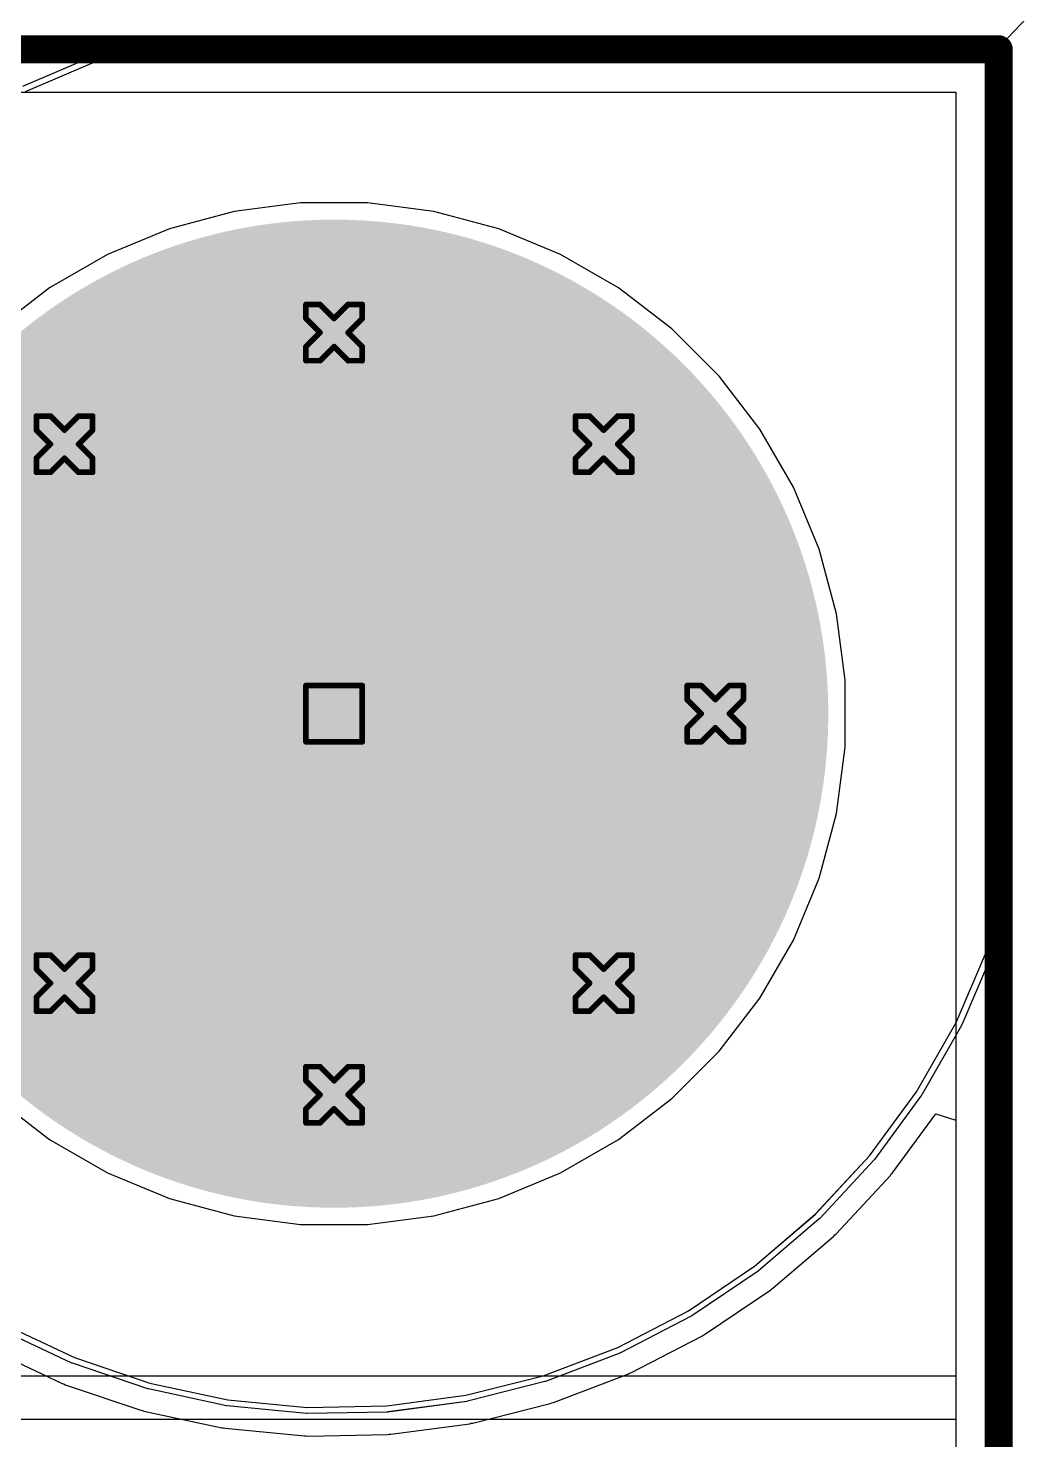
# Model space of a CAD drawing. Header units: inches. Extents: x -11 to 5379, y 0 to 5429.
# Drawn here: x 335.24 to 344.19, y 97.44 to 110.19 of the extents above; entities that cross this region are included whole.
import ezdxf

# ---------------------------------------------------------------- set-up
doc = ezdxf.new("R2010")
doc.units = ezdxf.units.IN
for name, color, linetype in [('Board Outline', 216, 'Continuous'), ('Bottom Layer', 5, 'Continuous'), ('Bottom Solder', 6, 'Continuous'), ('Drill Drawing', 1, 'Continuous'), ('GND', 16, 'Continuous'), ('Multi-Layer', 9, 'Continuous'), ('Pad Holes', 156, 'Continuous'), ('PWR', 76, 'Continuous'), ('Top Layer', 1, 'Continuous'), ('Top Solder', 216, 'Continuous'), ('Via Holes', 16, 'Continuous')]:
    doc.layers.add(name, color=color, linetype=linetype)

msp = doc.modelspace()

# ---------------------------------------------------------------- hatches: boundary and pattern name
at = {"layer": 'Bottom Layer'}
h = msp.add_hatch(color=5, dxfattribs=at)
edge = h.paths.add_edge_path()
edge.add_arc((338, 104), 4.36, 0, 360)
h = msp.add_hatch(color=5, dxfattribs=at)
edge = h.paths.add_edge_path()
edge.add_arc((338, 107.442), 0.3, 0, 360)
h = msp.add_hatch(color=5, dxfattribs=at)
edge = h.paths.add_edge_path()
edge.add_arc((335.566, 106.434), 0.3, 0, 360)
h = msp.add_hatch(color=5, dxfattribs=at)
edge = h.paths.add_edge_path()
edge.add_arc((340.434, 106.434), 0.3, 0, 360)
h = msp.add_hatch(color=5, dxfattribs=at)
edge = h.paths.add_edge_path()
edge.add_arc((341.442, 104), 0.3, 0, 360)
h = msp.add_hatch(color=5, dxfattribs=at)
edge = h.paths.add_edge_path()
edge.add_arc((335.566, 101.566), 0.3, 0, 360)
h = msp.add_hatch(color=5, dxfattribs=at)
edge = h.paths.add_edge_path()
edge.add_arc((340.434, 101.566), 0.3, 0, 360)
h = msp.add_hatch(color=5, dxfattribs=at)
edge = h.paths.add_edge_path()
edge.add_arc((338, 100.558), 0.3, 0, 360)
at = {"layer": 'Bottom Solder'}
h = msp.add_hatch(color=6, dxfattribs=at)
edge = h.paths.add_edge_path()
edge.add_arc((338, 104), 4.462, 0, 360)
at = {"layer": 'GND'}
h = msp.add_hatch(color=16, dxfattribs=at)
edge = h.paths.add_edge_path()
edge.add_arc((338, 104), 4.36, 0, 360)
h = msp.add_hatch(color=16, dxfattribs=at)
edge = h.paths.add_edge_path()
edge.add_arc((338, 107.442), 0.3, 0, 360)
h = msp.add_hatch(color=16, dxfattribs=at)
edge = h.paths.add_edge_path()
edge.add_arc((335.566, 106.434), 0.3, 0, 360)
h = msp.add_hatch(color=16, dxfattribs=at)
edge = h.paths.add_edge_path()
edge.add_arc((340.434, 106.434), 0.3, 0, 360)
h = msp.add_hatch(color=16, dxfattribs=at)
edge = h.paths.add_edge_path()
edge.add_arc((341.442, 104), 0.3, 0, 360)
h = msp.add_hatch(color=16, dxfattribs=at)
edge = h.paths.add_edge_path()
edge.add_arc((335.566, 101.566), 0.3, 0, 360)
h = msp.add_hatch(color=16, dxfattribs=at)
edge = h.paths.add_edge_path()
edge.add_arc((340.434, 101.566), 0.3, 0, 360)
h = msp.add_hatch(color=16, dxfattribs=at)
edge = h.paths.add_edge_path()
edge.add_arc((338, 100.558), 0.3, 0, 360)
at = {"layer": 'Multi-Layer'}
h = msp.add_hatch(color=9, dxfattribs=at)
edge = h.paths.add_edge_path()
edge.add_arc((338, 104), 4.36, 0, 360)
at = {"layer": 'Pad Holes'}
h = msp.add_hatch(color=7, dxfattribs=at)
edge = h.paths.add_edge_path()
edge.add_arc((338, 104), 2.5, 0, 360)
at = {"layer": 'PWR'}
h = msp.add_hatch(color=76, dxfattribs=at)
edge = h.paths.add_edge_path()
edge.add_arc((338, 104), 4.36, 0, 360)
h = msp.add_hatch(color=76, dxfattribs=at)
edge = h.paths.add_edge_path()
edge.add_arc((338, 107.442), 0.3, 0, 360)
h = msp.add_hatch(color=76, dxfattribs=at)
edge = h.paths.add_edge_path()
edge.add_arc((335.566, 106.434), 0.3, 0, 360)
h = msp.add_hatch(color=76, dxfattribs=at)
edge = h.paths.add_edge_path()
edge.add_arc((340.434, 106.434), 0.3, 0, 360)
h = msp.add_hatch(color=76, dxfattribs=at)
edge = h.paths.add_edge_path()
edge.add_arc((341.442, 104), 0.3, 0, 360)
h = msp.add_hatch(color=76, dxfattribs=at)
edge = h.paths.add_edge_path()
edge.add_arc((335.566, 101.566), 0.3, 0, 360)
h = msp.add_hatch(color=76, dxfattribs=at)
edge = h.paths.add_edge_path()
edge.add_arc((340.434, 101.566), 0.3, 0, 360)
h = msp.add_hatch(color=76, dxfattribs=at)
edge = h.paths.add_edge_path()
edge.add_arc((338, 100.558), 0.3, 0, 360)
at = {"layer": 'Top Layer'}
h = msp.add_hatch(color=1, dxfattribs=at)
edge = h.paths.add_edge_path()
edge.add_arc((338, 104), 4.36, 0, 360)
h = msp.add_hatch(color=1, dxfattribs=at)
edge = h.paths.add_edge_path()
edge.add_arc((338, 107.442), 0.3, 0, 360)
h = msp.add_hatch(color=1, dxfattribs=at)
edge = h.paths.add_edge_path()
edge.add_arc((335.566, 106.434), 0.3, 0, 360)
h = msp.add_hatch(color=1, dxfattribs=at)
edge = h.paths.add_edge_path()
edge.add_arc((340.434, 106.434), 0.3, 0, 360)
h = msp.add_hatch(color=1, dxfattribs=at)
edge = h.paths.add_edge_path()
edge.add_arc((341.442, 104), 0.3, 0, 360)
h = msp.add_hatch(color=1, dxfattribs=at)
edge = h.paths.add_edge_path()
edge.add_arc((335.566, 101.566), 0.3, 0, 360)
h = msp.add_hatch(color=1, dxfattribs=at)
edge = h.paths.add_edge_path()
edge.add_arc((340.434, 101.566), 0.3, 0, 360)
h = msp.add_hatch(color=1, dxfattribs=at)
edge = h.paths.add_edge_path()
edge.add_arc((338, 100.558), 0.3, 0, 360)
at = {"layer": 'Top Solder'}
h = msp.add_hatch(color=216, dxfattribs=at)
edge = h.paths.add_edge_path()
edge.add_arc((338, 104), 4.462, 0, 360)
at = {"layer": 'Via Holes'}
h = msp.add_hatch(color=7, dxfattribs=at)
edge = h.paths.add_edge_path()
edge.add_arc((338, 107.442), 0.15, 0, 360)
h = msp.add_hatch(color=7, dxfattribs=at)
edge = h.paths.add_edge_path()
edge.add_arc((335.566, 106.434), 0.15, 0, 360)
h = msp.add_hatch(color=7, dxfattribs=at)
edge = h.paths.add_edge_path()
edge.add_arc((340.434, 106.434), 0.15, 0, 360)
h = msp.add_hatch(color=7, dxfattribs=at)
edge = h.paths.add_edge_path()
edge.add_arc((341.442, 104), 0.15, 0, 360)
h = msp.add_hatch(color=7, dxfattribs=at)
edge = h.paths.add_edge_path()
edge.add_arc((335.566, 101.566), 0.15, 0, 360)
h = msp.add_hatch(color=7, dxfattribs=at)
edge = h.paths.add_edge_path()
edge.add_arc((340.434, 101.566), 0.15, 0, 360)
h = msp.add_hatch(color=7, dxfattribs=at)
edge = h.paths.add_edge_path()
edge.add_arc((338, 100.558), 0.15, 0, 360)

# ---------------------------------------------------------------- linework, layer by layer
at = {"layer": 'Board Outline'}
for points in [[(0, 110, 0.254, 0.254, 0), (344, 110, 0.254, 0.254, 0)], [(344, 0, 0.254, 0.254, 0), (344, 110, 0.254, 0.254, 0)]]:
    msp.add_lwpolyline(points, format="xyseb", dxfattribs=at)
msp.add_lwpolyline([(343.937, 110, 0.127, 0.127, 1), (344.064, 110, 0.127, 0.127, 1)], format="xyseb", close=True, dxfattribs=at)
msp.add_lwpolyline([(343.937, 110, 0.127, 0.127, 1), (344.064, 110, 0.127, 0.127, 1)], format="xyseb", close=True, dxfattribs=at)
at = {"layer": 'Bottom Layer'}
for p, q in [((335.873, 109.898), (335.211, 109.616)), ((336.218, 110.001), (335.873, 109.898)), ((343.999, 110.001), (336.218, 110.001)), ((344, 110), (343.999, 110.001)), ((344, 102.22), (344, 110)), ((343.898, 101.874), (344.001, 102.219)), ((344.001, 102.219), (344, 102.22)), ((344.001, 102.219), (344.001, 102.219)), ((343.616, 101.212), (343.898, 101.874)), ((343.259, 100.586), (343.616, 101.212)), ((342.833, 100.006), (343.259, 100.586)), ((343.042, 99.853), (343.434, 100.386)), ((343.434, 100.386), (343.612, 100.329)), ((343.612, 100.329), (343.612, 9.672)), ((342.344, 99.479), (342.833, 100.006)), ((342.534, 99.302), (343.023, 99.83)), ((343.023, 99.83), (343.031, 99.843)), ((343.031, 99.843), (343.042, 99.853)), ((341.797, 99.01), (342.344, 99.479)), ((341.965, 98.814), (342.512, 99.282)), ((342.512, 99.282), (342.521, 99.294)), ((342.521, 99.294), (342.534, 99.302)), ((341.2, 98.608), (341.797, 99.01)), ((341.942, 98.796), (341.952, 98.806)), ((341.952, 98.806), (341.965, 98.814)), ((341.345, 98.393), (341.942, 98.796)), ((340.561, 98.277), (341.2, 98.608)), ((335.004, 98.492), (335.655, 98.185)), ((340.68, 98.047), (341.319, 98.378)), ((341.319, 98.378), (341.331, 98.388)), ((341.331, 98.388), (341.345, 98.393)), ((334.894, 98.258), (335.545, 97.951)), ((335.655, 98.185), (336.337, 97.955)), ((339.888, 98.021), (340.561, 98.277)), ((339.98, 97.779), (340.653, 98.035)), ((340.653, 98.035), (340.666, 98.043)), ((340.666, 98.043), (340.68, 98.047)), ((335.545, 97.951), (335.559, 97.947)), ((335.559, 97.947), (335.572, 97.94)), ((335.572, 97.94), (336.254, 97.709)), ((336.337, 97.955), (337.041, 97.804)), ((339.19, 97.844), (339.888, 98.021)), ((337.041, 97.804), (337.757, 97.735)), ((338.477, 97.748), (339.19, 97.844)), ((339.965, 97.777), (339.98, 97.779)), ((336.254, 97.709), (336.269, 97.707)), ((336.269, 97.707), (336.283, 97.701)), ((336.283, 97.701), (336.987, 97.551)), ((337.757, 97.735), (338.477, 97.748)), ((339.254, 97.593), (339.952, 97.77)), ((339.952, 97.77), (339.965, 97.777)), ((336.987, 97.551), (337.002, 97.55)), ((337.002, 97.55), (337.016, 97.546)), ((337.016, 97.546), (337.732, 97.477)), ((338.511, 97.492), (339.225, 97.587)), ((339.225, 97.587), (339.239, 97.592)), ((339.239, 97.592), (339.254, 97.593)), ((337.732, 97.477), (337.747, 97.478)), ((337.747, 97.478), (337.762, 97.476)), ((337.762, 97.476), (338.482, 97.489)), ((338.482, 97.489), (338.497, 97.492)), ((338.497, 97.492), (338.511, 97.492))]:
    msp.add_line(p, q, dxfattribs=at)
at = {"layer": 'Bottom Solder'}
for p, q in [((344.027, 110.045), (5379.208, 5429.208)), ((335.858, 109.951), (336.203, 110.054)), ((336.203, 110.054), (336.211, 110.053)), ((336.211, 110.053), (336.218, 110.056)), ((336.218, 110.056), (343.999, 110.056)), ((343.999, 110.056), (343.999, 110.056)), ((343.999, 110.056), (344.027, 110.045)), ((344.027, 110.045), (344.038, 110.04)), ((344.038, 110.04), (344.038, 110.04)), ((344.038, 110.04), (344.039, 110.039)), ((344.039, 110.039), (344.055, 110)), ((335.19, 109.666), (335.852, 109.949)), ((335.852, 109.949), (335.855, 109.949)), ((335.855, 109.949), (335.858, 109.951)), ((344.055, 110), (344.055, 110)), ((344.055, 110), (344.055, 102.221)), ((344.054, 102.203), (343.951, 101.858)), ((344.056, 102.219), (344.053, 102.211)), ((344.053, 102.211), (344.054, 102.203)), ((344.055, 102.221), (344.056, 102.219)), ((343.951, 101.858), (343.949, 101.855)), ((343.949, 101.852), (343.667, 101.19)), ((343.949, 101.855), (343.949, 101.852)), ((343.664, 101.184), (343.307, 100.559)), ((343.667, 101.19), (343.664, 101.188)), ((343.664, 101.188), (343.664, 101.184)), ((343.304, 100.554), (342.878, 99.974)), ((343.305, 100.557), (343.304, 100.554)), ((343.307, 100.559), (343.305, 100.557)), ((342.874, 99.969), (342.384, 99.441)), ((342.875, 99.972), (342.874, 99.969)), ((342.878, 99.974), (342.875, 99.972)), ((342.38, 99.437), (341.833, 98.968)), ((342.381, 99.44), (342.38, 99.437)), ((342.384, 99.441), (342.381, 99.44)), ((341.828, 98.965), (341.231, 98.562)), ((341.83, 98.967), (341.828, 98.965)), ((341.833, 98.968), (341.83, 98.967)), ((341.225, 98.559), (340.586, 98.228)), ((341.228, 98.562), (341.225, 98.559)), ((341.231, 98.562), (341.228, 98.562)), ((335.631, 98.135), (334.98, 98.442)), ((340.581, 98.225), (339.908, 97.969)), ((340.583, 98.228), (340.581, 98.225)), ((340.586, 98.228), (340.583, 98.228)), ((335.635, 98.135), (335.631, 98.135)), ((335.637, 98.133), (335.635, 98.135)), ((336.319, 97.902), (335.637, 98.133)), ((339.902, 97.968), (339.204, 97.791)), ((339.904, 97.97), (339.902, 97.968)), ((339.908, 97.969), (339.904, 97.97)), ((336.323, 97.903), (336.319, 97.902)), ((336.325, 97.901), (336.323, 97.903)), ((337.029, 97.75), (336.325, 97.901)), ((339.198, 97.789), (338.484, 97.694)), ((339.201, 97.791), (339.198, 97.789)), ((339.204, 97.791), (339.201, 97.791)), ((337.033, 97.75), (337.029, 97.75)), ((337.036, 97.749), (337.033, 97.75)), ((337.752, 97.68), (337.036, 97.749)), ((337.755, 97.681), (337.752, 97.68)), ((337.758, 97.68), (337.755, 97.681)), ((338.478, 97.693), (337.758, 97.68)), ((338.481, 97.694), (338.478, 97.693)), ((338.484, 97.694), (338.481, 97.694))]:
    msp.add_line(p, q, dxfattribs=at)
at = {"layer": 'Drill Drawing'}
for points in [[(337.746, 107.569, 0.0508, 0.0508, 0), (337.746, 107.696, 0.0508, 0.0508, 0)], [(337.746, 107.696, 0.0508, 0.0508, 0), (337.873, 107.696, 0.0508, 0.0508, 0)], [(337.746, 107.569, 0.0508, 0.0508, 0), (337.873, 107.442, 0.0508, 0.0508, 0)], [(337.873, 107.696, 0.0508, 0.0508, 0), (338, 107.569, 0.0508, 0.0508, 0)], [(338, 107.569, 0.0508, 0.0508, 0), (338.127, 107.696, 0.0508, 0.0508, 0)], [(338.127, 107.696, 0.0508, 0.0508, 0), (338.254, 107.696, 0.0508, 0.0508, 0)], [(338.127, 107.442, 0.0508, 0.0508, 0), (338.254, 107.569, 0.0508, 0.0508, 0)], [(338.254, 107.569, 0.0508, 0.0508, 0), (338.254, 107.696, 0.0508, 0.0508, 0)], [(337.746, 107.315, 0.0508, 0.0508, 0), (337.873, 107.442, 0.0508, 0.0508, 0)], [(338.127, 107.442, 0.0508, 0.0508, 0), (338.254, 107.315, 0.0508, 0.0508, 0)], [(337.746, 107.188, 0.0508, 0.0508, 0), (337.746, 107.315, 0.0508, 0.0508, 0)], [(337.873, 107.188, 0.0508, 0.0508, 0), (338, 107.315, 0.0508, 0.0508, 0)], [(338, 107.315, 0.0508, 0.0508, 0), (338.127, 107.188, 0.0508, 0.0508, 0)], [(338.254, 107.188, 0.0508, 0.0508, 0), (338.254, 107.315, 0.0508, 0.0508, 0)], [(337.746, 107.188, 0.0508, 0.0508, 0), (337.873, 107.188, 0.0508, 0.0508, 0)], [(338.127, 107.188, 0.0508, 0.0508, 0), (338.254, 107.188, 0.0508, 0.0508, 0)], [(335.312, 106.561, 0.0508, 0.0508, 0), (335.312, 106.688, 0.0508, 0.0508, 0)], [(335.312, 106.688, 0.0508, 0.0508, 0), (335.439, 106.688, 0.0508, 0.0508, 0)], [(335.439, 106.688, 0.0508, 0.0508, 0), (335.566, 106.561, 0.0508, 0.0508, 0)], [(335.566, 106.561, 0.0508, 0.0508, 0), (335.693, 106.688, 0.0508, 0.0508, 0)], [(335.693, 106.688, 0.0508, 0.0508, 0), (335.82, 106.688, 0.0508, 0.0508, 0)], [(335.82, 106.561, 0.0508, 0.0508, 0), (335.82, 106.688, 0.0508, 0.0508, 0)], [(340.18, 106.561, 0.0508, 0.0508, 0), (340.18, 106.688, 0.0508, 0.0508, 0)], [(340.18, 106.688, 0.0508, 0.0508, 0), (340.307, 106.688, 0.0508, 0.0508, 0)], [(340.307, 106.688, 0.0508, 0.0508, 0), (340.434, 106.561, 0.0508, 0.0508, 0)], [(340.434, 106.561, 0.0508, 0.0508, 0), (340.561, 106.688, 0.0508, 0.0508, 0)], [(340.561, 106.688, 0.0508, 0.0508, 0), (340.688, 106.688, 0.0508, 0.0508, 0)], [(340.688, 106.561, 0.0508, 0.0508, 0), (340.688, 106.688, 0.0508, 0.0508, 0)], [(335.312, 106.561, 0.0508, 0.0508, 0), (335.439, 106.434, 0.0508, 0.0508, 0)], [(335.693, 106.434, 0.0508, 0.0508, 0), (335.82, 106.561, 0.0508, 0.0508, 0)], [(340.18, 106.561, 0.0508, 0.0508, 0), (340.307, 106.434, 0.0508, 0.0508, 0)], [(340.561, 106.434, 0.0508, 0.0508, 0), (340.688, 106.561, 0.0508, 0.0508, 0)], [(335.312, 106.307, 0.0508, 0.0508, 0), (335.439, 106.434, 0.0508, 0.0508, 0)], [(335.693, 106.434, 0.0508, 0.0508, 0), (335.82, 106.307, 0.0508, 0.0508, 0)], [(340.18, 106.307, 0.0508, 0.0508, 0), (340.307, 106.434, 0.0508, 0.0508, 0)], [(340.561, 106.434, 0.0508, 0.0508, 0), (340.688, 106.307, 0.0508, 0.0508, 0)], [(335.312, 106.18, 0.0508, 0.0508, 0), (335.312, 106.307, 0.0508, 0.0508, 0)], [(335.439, 106.18, 0.0508, 0.0508, 0), (335.566, 106.307, 0.0508, 0.0508, 0)], [(335.566, 106.307, 0.0508, 0.0508, 0), (335.693, 106.18, 0.0508, 0.0508, 0)], [(335.82, 106.18, 0.0508, 0.0508, 0), (335.82, 106.307, 0.0508, 0.0508, 0)], [(340.18, 106.18, 0.0508, 0.0508, 0), (340.18, 106.307, 0.0508, 0.0508, 0)], [(340.307, 106.18, 0.0508, 0.0508, 0), (340.434, 106.307, 0.0508, 0.0508, 0)], [(340.434, 106.307, 0.0508, 0.0508, 0), (340.561, 106.18, 0.0508, 0.0508, 0)], [(340.688, 106.18, 0.0508, 0.0508, 0), (340.688, 106.307, 0.0508, 0.0508, 0)], [(335.312, 106.18, 0.0508, 0.0508, 0), (335.439, 106.18, 0.0508, 0.0508, 0)], [(335.693, 106.18, 0.0508, 0.0508, 0), (335.82, 106.18, 0.0508, 0.0508, 0)], [(340.18, 106.18, 0.0508, 0.0508, 0), (340.307, 106.18, 0.0508, 0.0508, 0)], [(340.561, 106.18, 0.0508, 0.0508, 0), (340.688, 106.18, 0.0508, 0.0508, 0)], [(337.746, 104.254, 0.0508, 0.0508, 0), (338.254, 104.254, 0.0508, 0.0508, 0)], [(337.746, 103.746, 0.0508, 0.0508, 0), (337.746, 104.254, 0.0508, 0.0508, 0)], [(338.254, 103.746, 0.0508, 0.0508, 0), (338.254, 104.254, 0.0508, 0.0508, 0)], [(341.188, 104.127, 0.0508, 0.0508, 0), (341.188, 104.254, 0.0508, 0.0508, 0)], [(341.188, 104.254, 0.0508, 0.0508, 0), (341.315, 104.254, 0.0508, 0.0508, 0)], [(341.188, 104.127, 0.0508, 0.0508, 0), (341.315, 104, 0.0508, 0.0508, 0)], [(341.315, 104.254, 0.0508, 0.0508, 0), (341.442, 104.127, 0.0508, 0.0508, 0)], [(341.442, 104.127, 0.0508, 0.0508, 0), (341.569, 104.254, 0.0508, 0.0508, 0)], [(341.569, 104.254, 0.0508, 0.0508, 0), (341.696, 104.254, 0.0508, 0.0508, 0)], [(341.569, 104, 0.0508, 0.0508, 0), (341.696, 104.127, 0.0508, 0.0508, 0)], [(341.696, 104.127, 0.0508, 0.0508, 0), (341.696, 104.254, 0.0508, 0.0508, 0)], [(341.188, 103.873, 0.0508, 0.0508, 0), (341.315, 104, 0.0508, 0.0508, 0)], [(341.569, 104, 0.0508, 0.0508, 0), (341.696, 103.873, 0.0508, 0.0508, 0)], [(341.188, 103.746, 0.0508, 0.0508, 0), (341.188, 103.873, 0.0508, 0.0508, 0)], [(341.315, 103.746, 0.0508, 0.0508, 0), (341.442, 103.873, 0.0508, 0.0508, 0)], [(341.442, 103.873, 0.0508, 0.0508, 0), (341.569, 103.746, 0.0508, 0.0508, 0)], [(341.696, 103.746, 0.0508, 0.0508, 0), (341.696, 103.873, 0.0508, 0.0508, 0)], [(337.746, 103.746, 0.0508, 0.0508, 0), (338.254, 103.746, 0.0508, 0.0508, 0)], [(341.188, 103.746, 0.0508, 0.0508, 0), (341.315, 103.746, 0.0508, 0.0508, 0)], [(341.569, 103.746, 0.0508, 0.0508, 0), (341.696, 103.746, 0.0508, 0.0508, 0)], [(335.312, 101.693, 0.0508, 0.0508, 0), (335.312, 101.82, 0.0508, 0.0508, 0)], [(335.312, 101.82, 0.0508, 0.0508, 0), (335.439, 101.82, 0.0508, 0.0508, 0)], [(335.439, 101.82, 0.0508, 0.0508, 0), (335.566, 101.693, 0.0508, 0.0508, 0)], [(335.566, 101.693, 0.0508, 0.0508, 0), (335.693, 101.82, 0.0508, 0.0508, 0)], [(335.693, 101.82, 0.0508, 0.0508, 0), (335.82, 101.82, 0.0508, 0.0508, 0)], [(335.82, 101.693, 0.0508, 0.0508, 0), (335.82, 101.82, 0.0508, 0.0508, 0)], [(340.18, 101.693, 0.0508, 0.0508, 0), (340.18, 101.82, 0.0508, 0.0508, 0)], [(340.18, 101.82, 0.0508, 0.0508, 0), (340.307, 101.82, 0.0508, 0.0508, 0)], [(340.307, 101.82, 0.0508, 0.0508, 0), (340.434, 101.693, 0.0508, 0.0508, 0)], [(340.434, 101.693, 0.0508, 0.0508, 0), (340.561, 101.82, 0.0508, 0.0508, 0)], [(340.561, 101.82, 0.0508, 0.0508, 0), (340.688, 101.82, 0.0508, 0.0508, 0)], [(340.688, 101.693, 0.0508, 0.0508, 0), (340.688, 101.82, 0.0508, 0.0508, 0)], [(335.312, 101.693, 0.0508, 0.0508, 0), (335.439, 101.566, 0.0508, 0.0508, 0)], [(335.693, 101.566, 0.0508, 0.0508, 0), (335.82, 101.693, 0.0508, 0.0508, 0)], [(340.18, 101.693, 0.0508, 0.0508, 0), (340.307, 101.566, 0.0508, 0.0508, 0)], [(340.561, 101.566, 0.0508, 0.0508, 0), (340.688, 101.693, 0.0508, 0.0508, 0)], [(335.312, 101.439, 0.0508, 0.0508, 0), (335.439, 101.566, 0.0508, 0.0508, 0)], [(335.693, 101.566, 0.0508, 0.0508, 0), (335.82, 101.439, 0.0508, 0.0508, 0)], [(340.18, 101.439, 0.0508, 0.0508, 0), (340.307, 101.566, 0.0508, 0.0508, 0)], [(340.561, 101.566, 0.0508, 0.0508, 0), (340.688, 101.439, 0.0508, 0.0508, 0)], [(335.312, 101.312, 0.0508, 0.0508, 0), (335.312, 101.439, 0.0508, 0.0508, 0)], [(335.439, 101.312, 0.0508, 0.0508, 0), (335.566, 101.439, 0.0508, 0.0508, 0)], [(335.566, 101.439, 0.0508, 0.0508, 0), (335.693, 101.312, 0.0508, 0.0508, 0)], [(335.82, 101.312, 0.0508, 0.0508, 0), (335.82, 101.439, 0.0508, 0.0508, 0)], [(340.18, 101.312, 0.0508, 0.0508, 0), (340.18, 101.439, 0.0508, 0.0508, 0)], [(340.307, 101.312, 0.0508, 0.0508, 0), (340.434, 101.439, 0.0508, 0.0508, 0)], [(340.434, 101.439, 0.0508, 0.0508, 0), (340.561, 101.312, 0.0508, 0.0508, 0)], [(340.688, 101.312, 0.0508, 0.0508, 0), (340.688, 101.439, 0.0508, 0.0508, 0)], [(335.312, 101.312, 0.0508, 0.0508, 0), (335.439, 101.312, 0.0508, 0.0508, 0)], [(335.693, 101.312, 0.0508, 0.0508, 0), (335.82, 101.312, 0.0508, 0.0508, 0)], [(340.18, 101.312, 0.0508, 0.0508, 0), (340.307, 101.312, 0.0508, 0.0508, 0)], [(340.561, 101.312, 0.0508, 0.0508, 0), (340.688, 101.312, 0.0508, 0.0508, 0)], [(337.746, 100.685, 0.0508, 0.0508, 0), (337.746, 100.812, 0.0508, 0.0508, 0)], [(337.746, 100.812, 0.0508, 0.0508, 0), (337.873, 100.812, 0.0508, 0.0508, 0)], [(337.746, 100.685, 0.0508, 0.0508, 0), (337.873, 100.558, 0.0508, 0.0508, 0)], [(337.873, 100.812, 0.0508, 0.0508, 0), (338, 100.685, 0.0508, 0.0508, 0)], [(338, 100.685, 0.0508, 0.0508, 0), (338.127, 100.812, 0.0508, 0.0508, 0)], [(338.127, 100.812, 0.0508, 0.0508, 0), (338.254, 100.812, 0.0508, 0.0508, 0)], [(338.127, 100.558, 0.0508, 0.0508, 0), (338.254, 100.685, 0.0508, 0.0508, 0)], [(338.254, 100.685, 0.0508, 0.0508, 0), (338.254, 100.812, 0.0508, 0.0508, 0)], [(337.746, 100.431, 0.0508, 0.0508, 0), (337.873, 100.558, 0.0508, 0.0508, 0)], [(338.127, 100.558, 0.0508, 0.0508, 0), (338.254, 100.431, 0.0508, 0.0508, 0)], [(337.746, 100.304, 0.0508, 0.0508, 0), (337.746, 100.431, 0.0508, 0.0508, 0)], [(337.873, 100.304, 0.0508, 0.0508, 0), (338, 100.431, 0.0508, 0.0508, 0)], [(338, 100.431, 0.0508, 0.0508, 0), (338.127, 100.304, 0.0508, 0.0508, 0)], [(338.254, 100.304, 0.0508, 0.0508, 0), (338.254, 100.431, 0.0508, 0.0508, 0)], [(337.746, 100.304, 0.0508, 0.0508, 0), (337.873, 100.304, 0.0508, 0.0508, 0)], [(338.127, 100.304, 0.0508, 0.0508, 0), (338.254, 100.304, 0.0508, 0.0508, 0)]]:
    msp.add_lwpolyline(points, format="xyseb", dxfattribs=at)
for points in [[(337.733, 107.696, 0.0254, 0.0254, 1), (337.759, 107.696, 0.0254, 0.0254, 1)], [(337.733, 107.696, 0.0254, 0.0254, 1), (337.759, 107.696, 0.0254, 0.0254, 1)], [(337.733, 107.569, 0.0254, 0.0254, 1), (337.759, 107.569, 0.0254, 0.0254, 1)], [(337.733, 107.569, 0.0254, 0.0254, 1), (337.759, 107.569, 0.0254, 0.0254, 1)], [(337.86, 107.696, 0.0254, 0.0254, 1), (337.886, 107.696, 0.0254, 0.0254, 1)], [(337.86, 107.696, 0.0254, 0.0254, 1), (337.886, 107.696, 0.0254, 0.0254, 1)], [(337.987, 107.569, 0.0254, 0.0254, 1), (338.013, 107.569, 0.0254, 0.0254, 1)], [(337.987, 107.569, 0.0254, 0.0254, 1), (338.013, 107.569, 0.0254, 0.0254, 1)], [(338.114, 107.696, 0.0254, 0.0254, 1), (338.14, 107.696, 0.0254, 0.0254, 1)], [(338.114, 107.696, 0.0254, 0.0254, 1), (338.14, 107.696, 0.0254, 0.0254, 1)], [(338.241, 107.696, 0.0254, 0.0254, 1), (338.267, 107.696, 0.0254, 0.0254, 1)], [(338.241, 107.696, 0.0254, 0.0254, 1), (338.267, 107.696, 0.0254, 0.0254, 1)], [(338.241, 107.569, 0.0254, 0.0254, 1), (338.267, 107.569, 0.0254, 0.0254, 1)], [(338.241, 107.569, 0.0254, 0.0254, 1), (338.267, 107.569, 0.0254, 0.0254, 1)], [(337.86, 107.442, 0.0254, 0.0254, 1), (337.886, 107.442, 0.0254, 0.0254, 1)], [(337.86, 107.442, 0.0254, 0.0254, 1), (337.886, 107.442, 0.0254, 0.0254, 1)], [(338.114, 107.442, 0.0254, 0.0254, 1), (338.14, 107.442, 0.0254, 0.0254, 1)], [(338.114, 107.442, 0.0254, 0.0254, 1), (338.14, 107.442, 0.0254, 0.0254, 1)], [(337.733, 107.315, 0.0254, 0.0254, 1), (337.759, 107.315, 0.0254, 0.0254, 1)], [(337.733, 107.315, 0.0254, 0.0254, 1), (337.759, 107.315, 0.0254, 0.0254, 1)], [(337.987, 107.315, 0.0254, 0.0254, 1), (338.013, 107.315, 0.0254, 0.0254, 1)], [(337.987, 107.315, 0.0254, 0.0254, 1), (338.013, 107.315, 0.0254, 0.0254, 1)], [(338.241, 107.315, 0.0254, 0.0254, 1), (338.267, 107.315, 0.0254, 0.0254, 1)], [(338.241, 107.315, 0.0254, 0.0254, 1), (338.267, 107.315, 0.0254, 0.0254, 1)], [(337.733, 107.188, 0.0254, 0.0254, 1), (337.759, 107.188, 0.0254, 0.0254, 1)], [(337.733, 107.188, 0.0254, 0.0254, 1), (337.759, 107.188, 0.0254, 0.0254, 1)], [(337.86, 107.188, 0.0254, 0.0254, 1), (337.886, 107.188, 0.0254, 0.0254, 1)], [(337.86, 107.188, 0.0254, 0.0254, 1), (337.886, 107.188, 0.0254, 0.0254, 1)], [(338.114, 107.188, 0.0254, 0.0254, 1), (338.14, 107.188, 0.0254, 0.0254, 1)], [(338.114, 107.188, 0.0254, 0.0254, 1), (338.14, 107.188, 0.0254, 0.0254, 1)], [(338.241, 107.188, 0.0254, 0.0254, 1), (338.267, 107.188, 0.0254, 0.0254, 1)], [(338.241, 107.188, 0.0254, 0.0254, 1), (338.267, 107.188, 0.0254, 0.0254, 1)], [(335.299, 106.688, 0.0254, 0.0254, 1), (335.325, 106.688, 0.0254, 0.0254, 1)], [(335.299, 106.688, 0.0254, 0.0254, 1), (335.325, 106.688, 0.0254, 0.0254, 1)], [(335.426, 106.688, 0.0254, 0.0254, 1), (335.452, 106.688, 0.0254, 0.0254, 1)], [(335.426, 106.688, 0.0254, 0.0254, 1), (335.452, 106.688, 0.0254, 0.0254, 1)], [(335.68, 106.688, 0.0254, 0.0254, 1), (335.706, 106.688, 0.0254, 0.0254, 1)], [(335.68, 106.688, 0.0254, 0.0254, 1), (335.706, 106.688, 0.0254, 0.0254, 1)], [(335.807, 106.688, 0.0254, 0.0254, 1), (335.833, 106.688, 0.0254, 0.0254, 1)], [(335.807, 106.688, 0.0254, 0.0254, 1), (335.833, 106.688, 0.0254, 0.0254, 1)], [(340.167, 106.688, 0.0254, 0.0254, 1), (340.193, 106.688, 0.0254, 0.0254, 1)], [(340.167, 106.688, 0.0254, 0.0254, 1), (340.193, 106.688, 0.0254, 0.0254, 1)], [(340.294, 106.688, 0.0254, 0.0254, 1), (340.32, 106.688, 0.0254, 0.0254, 1)], [(340.294, 106.688, 0.0254, 0.0254, 1), (340.32, 106.688, 0.0254, 0.0254, 1)], [(340.548, 106.688, 0.0254, 0.0254, 1), (340.574, 106.688, 0.0254, 0.0254, 1)], [(340.548, 106.688, 0.0254, 0.0254, 1), (340.574, 106.688, 0.0254, 0.0254, 1)], [(340.675, 106.688, 0.0254, 0.0254, 1), (340.701, 106.688, 0.0254, 0.0254, 1)], [(340.675, 106.688, 0.0254, 0.0254, 1), (340.701, 106.688, 0.0254, 0.0254, 1)], [(335.299, 106.561, 0.0254, 0.0254, 1), (335.325, 106.561, 0.0254, 0.0254, 1)], [(335.299, 106.561, 0.0254, 0.0254, 1), (335.325, 106.561, 0.0254, 0.0254, 1)], [(335.553, 106.561, 0.0254, 0.0254, 1), (335.579, 106.561, 0.0254, 0.0254, 1)], [(335.553, 106.561, 0.0254, 0.0254, 1), (335.579, 106.561, 0.0254, 0.0254, 1)], [(335.807, 106.561, 0.0254, 0.0254, 1), (335.833, 106.561, 0.0254, 0.0254, 1)], [(335.807, 106.561, 0.0254, 0.0254, 1), (335.833, 106.561, 0.0254, 0.0254, 1)], [(340.167, 106.561, 0.0254, 0.0254, 1), (340.193, 106.561, 0.0254, 0.0254, 1)], [(340.167, 106.561, 0.0254, 0.0254, 1), (340.193, 106.561, 0.0254, 0.0254, 1)], [(340.421, 106.561, 0.0254, 0.0254, 1), (340.447, 106.561, 0.0254, 0.0254, 1)], [(340.421, 106.561, 0.0254, 0.0254, 1), (340.447, 106.561, 0.0254, 0.0254, 1)], [(340.675, 106.561, 0.0254, 0.0254, 1), (340.701, 106.561, 0.0254, 0.0254, 1)], [(340.675, 106.561, 0.0254, 0.0254, 1), (340.701, 106.561, 0.0254, 0.0254, 1)], [(335.426, 106.434, 0.0254, 0.0254, 1), (335.452, 106.434, 0.0254, 0.0254, 1)], [(335.426, 106.434, 0.0254, 0.0254, 1), (335.452, 106.434, 0.0254, 0.0254, 1)], [(335.68, 106.434, 0.0254, 0.0254, 1), (335.706, 106.434, 0.0254, 0.0254, 1)], [(335.68, 106.434, 0.0254, 0.0254, 1), (335.706, 106.434, 0.0254, 0.0254, 1)], [(340.294, 106.434, 0.0254, 0.0254, 1), (340.32, 106.434, 0.0254, 0.0254, 1)], [(340.294, 106.434, 0.0254, 0.0254, 1), (340.32, 106.434, 0.0254, 0.0254, 1)], [(340.548, 106.434, 0.0254, 0.0254, 1), (340.574, 106.434, 0.0254, 0.0254, 1)], [(340.548, 106.434, 0.0254, 0.0254, 1), (340.574, 106.434, 0.0254, 0.0254, 1)], [(335.299, 106.307, 0.0254, 0.0254, 1), (335.325, 106.307, 0.0254, 0.0254, 1)], [(335.299, 106.307, 0.0254, 0.0254, 1), (335.325, 106.307, 0.0254, 0.0254, 1)], [(335.553, 106.307, 0.0254, 0.0254, 1), (335.579, 106.307, 0.0254, 0.0254, 1)], [(335.553, 106.307, 0.0254, 0.0254, 1), (335.579, 106.307, 0.0254, 0.0254, 1)], [(335.807, 106.307, 0.0254, 0.0254, 1), (335.833, 106.307, 0.0254, 0.0254, 1)], [(335.807, 106.307, 0.0254, 0.0254, 1), (335.833, 106.307, 0.0254, 0.0254, 1)], [(340.167, 106.307, 0.0254, 0.0254, 1), (340.193, 106.307, 0.0254, 0.0254, 1)], [(340.167, 106.307, 0.0254, 0.0254, 1), (340.193, 106.307, 0.0254, 0.0254, 1)], [(340.421, 106.307, 0.0254, 0.0254, 1), (340.447, 106.307, 0.0254, 0.0254, 1)], [(340.421, 106.307, 0.0254, 0.0254, 1), (340.447, 106.307, 0.0254, 0.0254, 1)], [(340.675, 106.307, 0.0254, 0.0254, 1), (340.701, 106.307, 0.0254, 0.0254, 1)], [(340.675, 106.307, 0.0254, 0.0254, 1), (340.701, 106.307, 0.0254, 0.0254, 1)], [(335.299, 106.18, 0.0254, 0.0254, 1), (335.325, 106.18, 0.0254, 0.0254, 1)], [(335.299, 106.18, 0.0254, 0.0254, 1), (335.325, 106.18, 0.0254, 0.0254, 1)], [(335.426, 106.18, 0.0254, 0.0254, 1), (335.452, 106.18, 0.0254, 0.0254, 1)], [(335.426, 106.18, 0.0254, 0.0254, 1), (335.452, 106.18, 0.0254, 0.0254, 1)], [(335.68, 106.18, 0.0254, 0.0254, 1), (335.706, 106.18, 0.0254, 0.0254, 1)], [(335.68, 106.18, 0.0254, 0.0254, 1), (335.706, 106.18, 0.0254, 0.0254, 1)], [(335.807, 106.18, 0.0254, 0.0254, 1), (335.833, 106.18, 0.0254, 0.0254, 1)], [(335.807, 106.18, 0.0254, 0.0254, 1), (335.833, 106.18, 0.0254, 0.0254, 1)], [(340.167, 106.18, 0.0254, 0.0254, 1), (340.193, 106.18, 0.0254, 0.0254, 1)], [(340.167, 106.18, 0.0254, 0.0254, 1), (340.193, 106.18, 0.0254, 0.0254, 1)], [(340.294, 106.18, 0.0254, 0.0254, 1), (340.32, 106.18, 0.0254, 0.0254, 1)], [(340.294, 106.18, 0.0254, 0.0254, 1), (340.32, 106.18, 0.0254, 0.0254, 1)], [(340.548, 106.18, 0.0254, 0.0254, 1), (340.574, 106.18, 0.0254, 0.0254, 1)], [(340.548, 106.18, 0.0254, 0.0254, 1), (340.574, 106.18, 0.0254, 0.0254, 1)], [(340.675, 106.18, 0.0254, 0.0254, 1), (340.701, 106.18, 0.0254, 0.0254, 1)], [(340.675, 106.18, 0.0254, 0.0254, 1), (340.701, 106.18, 0.0254, 0.0254, 1)], [(337.733, 104.254, 0.0254, 0.0254, 1), (337.759, 104.254, 0.0254, 0.0254, 1)], [(337.733, 104.254, 0.0254, 0.0254, 1), (337.759, 104.254, 0.0254, 0.0254, 1)], [(338.241, 104.254, 0.0254, 0.0254, 1), (338.267, 104.254, 0.0254, 0.0254, 1)], [(338.241, 104.254, 0.0254, 0.0254, 1), (338.267, 104.254, 0.0254, 0.0254, 1)], [(341.175, 104.254, 0.0254, 0.0254, 1), (341.201, 104.254, 0.0254, 0.0254, 1)], [(341.175, 104.254, 0.0254, 0.0254, 1), (341.201, 104.254, 0.0254, 0.0254, 1)], [(341.175, 104.127, 0.0254, 0.0254, 1), (341.201, 104.127, 0.0254, 0.0254, 1)], [(341.175, 104.127, 0.0254, 0.0254, 1), (341.201, 104.127, 0.0254, 0.0254, 1)], [(341.302, 104.254, 0.0254, 0.0254, 1), (341.328, 104.254, 0.0254, 0.0254, 1)], [(341.302, 104.254, 0.0254, 0.0254, 1), (341.328, 104.254, 0.0254, 0.0254, 1)], [(341.429, 104.127, 0.0254, 0.0254, 1), (341.455, 104.127, 0.0254, 0.0254, 1)], [(341.429, 104.127, 0.0254, 0.0254, 1), (341.455, 104.127, 0.0254, 0.0254, 1)], [(341.556, 104.254, 0.0254, 0.0254, 1), (341.582, 104.254, 0.0254, 0.0254, 1)], [(341.556, 104.254, 0.0254, 0.0254, 1), (341.582, 104.254, 0.0254, 0.0254, 1)], [(341.683, 104.254, 0.0254, 0.0254, 1), (341.709, 104.254, 0.0254, 0.0254, 1)], [(341.683, 104.254, 0.0254, 0.0254, 1), (341.709, 104.254, 0.0254, 0.0254, 1)], [(341.683, 104.127, 0.0254, 0.0254, 1), (341.709, 104.127, 0.0254, 0.0254, 1)], [(341.683, 104.127, 0.0254, 0.0254, 1), (341.709, 104.127, 0.0254, 0.0254, 1)], [(341.302, 104, 0.0254, 0.0254, 1), (341.328, 104, 0.0254, 0.0254, 1)], [(341.302, 104, 0.0254, 0.0254, 1), (341.328, 104, 0.0254, 0.0254, 1)], [(341.556, 104, 0.0254, 0.0254, 1), (341.582, 104, 0.0254, 0.0254, 1)], [(341.556, 104, 0.0254, 0.0254, 1), (341.582, 104, 0.0254, 0.0254, 1)], [(341.175, 103.873, 0.0254, 0.0254, 1), (341.201, 103.873, 0.0254, 0.0254, 1)], [(341.175, 103.873, 0.0254, 0.0254, 1), (341.201, 103.873, 0.0254, 0.0254, 1)], [(341.429, 103.873, 0.0254, 0.0254, 1), (341.455, 103.873, 0.0254, 0.0254, 1)], [(341.429, 103.873, 0.0254, 0.0254, 1), (341.455, 103.873, 0.0254, 0.0254, 1)], [(341.683, 103.873, 0.0254, 0.0254, 1), (341.709, 103.873, 0.0254, 0.0254, 1)], [(341.683, 103.873, 0.0254, 0.0254, 1), (341.709, 103.873, 0.0254, 0.0254, 1)], [(337.733, 103.746, 0.0254, 0.0254, 1), (337.759, 103.746, 0.0254, 0.0254, 1)], [(337.733, 103.746, 0.0254, 0.0254, 1), (337.759, 103.746, 0.0254, 0.0254, 1)], [(338.241, 103.746, 0.0254, 0.0254, 1), (338.267, 103.746, 0.0254, 0.0254, 1)], [(338.241, 103.746, 0.0254, 0.0254, 1), (338.267, 103.746, 0.0254, 0.0254, 1)], [(341.175, 103.746, 0.0254, 0.0254, 1), (341.201, 103.746, 0.0254, 0.0254, 1)], [(341.175, 103.746, 0.0254, 0.0254, 1), (341.201, 103.746, 0.0254, 0.0254, 1)], [(341.302, 103.746, 0.0254, 0.0254, 1), (341.328, 103.746, 0.0254, 0.0254, 1)], [(341.302, 103.746, 0.0254, 0.0254, 1), (341.328, 103.746, 0.0254, 0.0254, 1)], [(341.556, 103.746, 0.0254, 0.0254, 1), (341.582, 103.746, 0.0254, 0.0254, 1)], [(341.556, 103.746, 0.0254, 0.0254, 1), (341.582, 103.746, 0.0254, 0.0254, 1)], [(341.683, 103.746, 0.0254, 0.0254, 1), (341.709, 103.746, 0.0254, 0.0254, 1)], [(341.683, 103.746, 0.0254, 0.0254, 1), (341.709, 103.746, 0.0254, 0.0254, 1)], [(335.299, 101.82, 0.0254, 0.0254, 1), (335.325, 101.82, 0.0254, 0.0254, 1)], [(335.299, 101.82, 0.0254, 0.0254, 1), (335.325, 101.82, 0.0254, 0.0254, 1)], [(335.426, 101.82, 0.0254, 0.0254, 1), (335.452, 101.82, 0.0254, 0.0254, 1)], [(335.426, 101.82, 0.0254, 0.0254, 1), (335.452, 101.82, 0.0254, 0.0254, 1)], [(335.68, 101.82, 0.0254, 0.0254, 1), (335.706, 101.82, 0.0254, 0.0254, 1)], [(335.68, 101.82, 0.0254, 0.0254, 1), (335.706, 101.82, 0.0254, 0.0254, 1)], [(335.807, 101.82, 0.0254, 0.0254, 1), (335.833, 101.82, 0.0254, 0.0254, 1)], [(335.807, 101.82, 0.0254, 0.0254, 1), (335.833, 101.82, 0.0254, 0.0254, 1)], [(340.167, 101.82, 0.0254, 0.0254, 1), (340.193, 101.82, 0.0254, 0.0254, 1)], [(340.167, 101.82, 0.0254, 0.0254, 1), (340.193, 101.82, 0.0254, 0.0254, 1)], [(340.294, 101.82, 0.0254, 0.0254, 1), (340.32, 101.82, 0.0254, 0.0254, 1)], [(340.294, 101.82, 0.0254, 0.0254, 1), (340.32, 101.82, 0.0254, 0.0254, 1)], [(340.548, 101.82, 0.0254, 0.0254, 1), (340.574, 101.82, 0.0254, 0.0254, 1)], [(340.548, 101.82, 0.0254, 0.0254, 1), (340.574, 101.82, 0.0254, 0.0254, 1)], [(340.675, 101.82, 0.0254, 0.0254, 1), (340.701, 101.82, 0.0254, 0.0254, 1)], [(340.675, 101.82, 0.0254, 0.0254, 1), (340.701, 101.82, 0.0254, 0.0254, 1)], [(335.299, 101.693, 0.0254, 0.0254, 1), (335.325, 101.693, 0.0254, 0.0254, 1)], [(335.299, 101.693, 0.0254, 0.0254, 1), (335.325, 101.693, 0.0254, 0.0254, 1)], [(335.553, 101.693, 0.0254, 0.0254, 1), (335.579, 101.693, 0.0254, 0.0254, 1)], [(335.553, 101.693, 0.0254, 0.0254, 1), (335.579, 101.693, 0.0254, 0.0254, 1)], [(335.807, 101.693, 0.0254, 0.0254, 1), (335.833, 101.693, 0.0254, 0.0254, 1)], [(335.807, 101.693, 0.0254, 0.0254, 1), (335.833, 101.693, 0.0254, 0.0254, 1)], [(340.167, 101.693, 0.0254, 0.0254, 1), (340.193, 101.693, 0.0254, 0.0254, 1)], [(340.167, 101.693, 0.0254, 0.0254, 1), (340.193, 101.693, 0.0254, 0.0254, 1)], [(340.421, 101.693, 0.0254, 0.0254, 1), (340.447, 101.693, 0.0254, 0.0254, 1)], [(340.421, 101.693, 0.0254, 0.0254, 1), (340.447, 101.693, 0.0254, 0.0254, 1)], [(340.675, 101.693, 0.0254, 0.0254, 1), (340.701, 101.693, 0.0254, 0.0254, 1)], [(340.675, 101.693, 0.0254, 0.0254, 1), (340.701, 101.693, 0.0254, 0.0254, 1)], [(335.426, 101.566, 0.0254, 0.0254, 1), (335.452, 101.566, 0.0254, 0.0254, 1)], [(335.426, 101.566, 0.0254, 0.0254, 1), (335.452, 101.566, 0.0254, 0.0254, 1)], [(335.68, 101.566, 0.0254, 0.0254, 1), (335.706, 101.566, 0.0254, 0.0254, 1)], [(335.68, 101.566, 0.0254, 0.0254, 1), (335.706, 101.566, 0.0254, 0.0254, 1)], [(340.294, 101.566, 0.0254, 0.0254, 1), (340.32, 101.566, 0.0254, 0.0254, 1)], [(340.294, 101.566, 0.0254, 0.0254, 1), (340.32, 101.566, 0.0254, 0.0254, 1)], [(340.548, 101.566, 0.0254, 0.0254, 1), (340.574, 101.566, 0.0254, 0.0254, 1)], [(340.548, 101.566, 0.0254, 0.0254, 1), (340.574, 101.566, 0.0254, 0.0254, 1)], [(335.299, 101.439, 0.0254, 0.0254, 1), (335.325, 101.439, 0.0254, 0.0254, 1)], [(335.299, 101.439, 0.0254, 0.0254, 1), (335.325, 101.439, 0.0254, 0.0254, 1)], [(335.553, 101.439, 0.0254, 0.0254, 1), (335.579, 101.439, 0.0254, 0.0254, 1)], [(335.553, 101.439, 0.0254, 0.0254, 1), (335.579, 101.439, 0.0254, 0.0254, 1)], [(335.807, 101.439, 0.0254, 0.0254, 1), (335.833, 101.439, 0.0254, 0.0254, 1)], [(335.807, 101.439, 0.0254, 0.0254, 1), (335.833, 101.439, 0.0254, 0.0254, 1)], [(340.167, 101.439, 0.0254, 0.0254, 1), (340.193, 101.439, 0.0254, 0.0254, 1)], [(340.167, 101.439, 0.0254, 0.0254, 1), (340.193, 101.439, 0.0254, 0.0254, 1)], [(340.421, 101.439, 0.0254, 0.0254, 1), (340.447, 101.439, 0.0254, 0.0254, 1)], [(340.421, 101.439, 0.0254, 0.0254, 1), (340.447, 101.439, 0.0254, 0.0254, 1)], [(340.675, 101.439, 0.0254, 0.0254, 1), (340.701, 101.439, 0.0254, 0.0254, 1)], [(340.675, 101.439, 0.0254, 0.0254, 1), (340.701, 101.439, 0.0254, 0.0254, 1)], [(335.299, 101.312, 0.0254, 0.0254, 1), (335.325, 101.312, 0.0254, 0.0254, 1)], [(335.299, 101.312, 0.0254, 0.0254, 1), (335.325, 101.312, 0.0254, 0.0254, 1)], [(335.426, 101.312, 0.0254, 0.0254, 1), (335.452, 101.312, 0.0254, 0.0254, 1)], [(335.426, 101.312, 0.0254, 0.0254, 1), (335.452, 101.312, 0.0254, 0.0254, 1)], [(335.68, 101.312, 0.0254, 0.0254, 1), (335.706, 101.312, 0.0254, 0.0254, 1)], [(335.68, 101.312, 0.0254, 0.0254, 1), (335.706, 101.312, 0.0254, 0.0254, 1)], [(335.807, 101.312, 0.0254, 0.0254, 1), (335.833, 101.312, 0.0254, 0.0254, 1)], [(335.807, 101.312, 0.0254, 0.0254, 1), (335.833, 101.312, 0.0254, 0.0254, 1)], [(340.167, 101.312, 0.0254, 0.0254, 1), (340.193, 101.312, 0.0254, 0.0254, 1)], [(340.167, 101.312, 0.0254, 0.0254, 1), (340.193, 101.312, 0.0254, 0.0254, 1)], [(340.294, 101.312, 0.0254, 0.0254, 1), (340.32, 101.312, 0.0254, 0.0254, 1)], [(340.294, 101.312, 0.0254, 0.0254, 1), (340.32, 101.312, 0.0254, 0.0254, 1)], [(340.548, 101.312, 0.0254, 0.0254, 1), (340.574, 101.312, 0.0254, 0.0254, 1)], [(340.548, 101.312, 0.0254, 0.0254, 1), (340.574, 101.312, 0.0254, 0.0254, 1)], [(340.675, 101.312, 0.0254, 0.0254, 1), (340.701, 101.312, 0.0254, 0.0254, 1)], [(340.675, 101.312, 0.0254, 0.0254, 1), (340.701, 101.312, 0.0254, 0.0254, 1)], [(337.733, 100.812, 0.0254, 0.0254, 1), (337.759, 100.812, 0.0254, 0.0254, 1)], [(337.733, 100.812, 0.0254, 0.0254, 1), (337.759, 100.812, 0.0254, 0.0254, 1)], [(337.733, 100.685, 0.0254, 0.0254, 1), (337.759, 100.685, 0.0254, 0.0254, 1)], [(337.733, 100.685, 0.0254, 0.0254, 1), (337.759, 100.685, 0.0254, 0.0254, 1)], [(337.86, 100.812, 0.0254, 0.0254, 1), (337.886, 100.812, 0.0254, 0.0254, 1)], [(337.86, 100.812, 0.0254, 0.0254, 1), (337.886, 100.812, 0.0254, 0.0254, 1)], [(337.987, 100.685, 0.0254, 0.0254, 1), (338.013, 100.685, 0.0254, 0.0254, 1)], [(337.987, 100.685, 0.0254, 0.0254, 1), (338.013, 100.685, 0.0254, 0.0254, 1)], [(338.114, 100.812, 0.0254, 0.0254, 1), (338.14, 100.812, 0.0254, 0.0254, 1)], [(338.114, 100.812, 0.0254, 0.0254, 1), (338.14, 100.812, 0.0254, 0.0254, 1)], [(338.241, 100.812, 0.0254, 0.0254, 1), (338.267, 100.812, 0.0254, 0.0254, 1)], [(338.241, 100.812, 0.0254, 0.0254, 1), (338.267, 100.812, 0.0254, 0.0254, 1)], [(338.241, 100.685, 0.0254, 0.0254, 1), (338.267, 100.685, 0.0254, 0.0254, 1)], [(338.241, 100.685, 0.0254, 0.0254, 1), (338.267, 100.685, 0.0254, 0.0254, 1)], [(337.86, 100.558, 0.0254, 0.0254, 1), (337.886, 100.558, 0.0254, 0.0254, 1)], [(337.86, 100.558, 0.0254, 0.0254, 1), (337.886, 100.558, 0.0254, 0.0254, 1)], [(338.114, 100.558, 0.0254, 0.0254, 1), (338.14, 100.558, 0.0254, 0.0254, 1)], [(338.114, 100.558, 0.0254, 0.0254, 1), (338.14, 100.558, 0.0254, 0.0254, 1)], [(337.733, 100.431, 0.0254, 0.0254, 1), (337.759, 100.431, 0.0254, 0.0254, 1)], [(337.733, 100.431, 0.0254, 0.0254, 1), (337.759, 100.431, 0.0254, 0.0254, 1)], [(337.987, 100.431, 0.0254, 0.0254, 1), (338.013, 100.431, 0.0254, 0.0254, 1)], [(337.987, 100.431, 0.0254, 0.0254, 1), (338.013, 100.431, 0.0254, 0.0254, 1)], [(338.241, 100.431, 0.0254, 0.0254, 1), (338.267, 100.431, 0.0254, 0.0254, 1)], [(338.241, 100.431, 0.0254, 0.0254, 1), (338.267, 100.431, 0.0254, 0.0254, 1)], [(337.733, 100.304, 0.0254, 0.0254, 1), (337.759, 100.304, 0.0254, 0.0254, 1)], [(337.733, 100.304, 0.0254, 0.0254, 1), (337.759, 100.304, 0.0254, 0.0254, 1)], [(337.86, 100.304, 0.0254, 0.0254, 1), (337.886, 100.304, 0.0254, 0.0254, 1)], [(337.86, 100.304, 0.0254, 0.0254, 1), (337.886, 100.304, 0.0254, 0.0254, 1)], [(338.114, 100.304, 0.0254, 0.0254, 1), (338.14, 100.304, 0.0254, 0.0254, 1)], [(338.114, 100.304, 0.0254, 0.0254, 1), (338.14, 100.304, 0.0254, 0.0254, 1)], [(338.241, 100.304, 0.0254, 0.0254, 1), (338.267, 100.304, 0.0254, 0.0254, 1)], [(338.241, 100.304, 0.0254, 0.0254, 1), (338.267, 100.304, 0.0254, 0.0254, 1)]]:
    msp.add_lwpolyline(points, format="xyseb", close=True, dxfattribs=at)
at = {"layer": 'GND'}
for p, q in [((0.388, 109.612), (343.612, 109.612)), ((343.612, 109.612), (343.612, 98.017)), ((343.612, 98.017), (333.731, 98.017)), ((333.731, 97.629), (343.612, 97.629)), ((343.612, 97.629), (343.612, 11.412))]:
    msp.add_line(p, q, dxfattribs=at)
at = {"layer": 'PWR'}
for p, q in [((207.144, 109.612), (343.612, 109.612)), ((343.612, 109.612), (343.612, 89.431)), ((337.698, 108.614), (337.098, 108.535)), ((338.302, 108.614), (337.698, 108.614)), ((338.902, 108.535), (338.302, 108.614)), ((337.098, 108.535), (336.514, 108.379)), ((339.486, 108.379), (338.902, 108.535)), ((336.514, 108.379), (335.955, 108.147)), ((340.045, 108.147), (339.486, 108.379)), ((335.955, 108.147), (335.431, 107.845)), ((340.569, 107.845), (340.045, 108.147)), ((335.431, 107.845), (334.951, 107.476)), ((341.049, 107.476), (340.569, 107.845)), ((341.476, 107.049), (341.049, 107.476)), ((341.845, 106.569), (341.476, 107.049)), ((342.147, 106.045), (341.845, 106.569)), ((342.379, 105.486), (342.147, 106.045)), ((342.535, 104.902), (342.379, 105.486)), ((342.614, 104.302), (342.535, 104.902)), ((342.614, 103.698), (342.614, 104.302)), ((342.535, 103.098), (342.614, 103.698)), ((342.379, 102.514), (342.535, 103.098)), ((342.147, 101.955), (342.379, 102.514)), ((341.845, 101.431), (342.147, 101.955)), ((341.476, 100.951), (341.845, 101.431)), ((341.049, 100.524), (341.476, 100.951)), ((334.951, 100.524), (335.431, 100.155)), ((340.569, 100.155), (341.049, 100.524)), ((335.431, 100.155), (335.955, 99.853)), ((340.045, 99.853), (340.569, 100.155)), ((335.955, 99.853), (336.514, 99.622)), ((339.486, 99.622), (340.045, 99.853)), ((336.514, 99.622), (337.098, 99.465)), ((338.902, 99.465), (339.486, 99.622)), ((337.098, 99.465), (337.698, 99.386)), ((338.302, 99.386), (338.902, 99.465)), ((337.698, 99.386), (338.302, 99.386))]:
    msp.add_line(p, q, dxfattribs=at)
at = {"layer": 'Top Layer'}
for p, q in [((335.873, 109.898), (335.211, 109.616)), ((336.218, 110.001), (335.873, 109.898)), ((343.999, 110.001), (336.218, 110.001)), ((344, 110), (343.999, 110.001)), ((344, 102.22), (344, 110)), ((343.898, 101.874), (344.001, 102.219)), ((344.001, 102.219), (344, 102.22)), ((344.001, 102.219), (344.001, 102.219)), ((343.616, 101.212), (343.898, 101.874)), ((343.259, 100.586), (343.616, 101.212)), ((342.833, 100.006), (343.259, 100.586)), ((342.344, 99.478), (342.833, 100.006)), ((341.797, 99.01), (342.344, 99.478)), ((341.2, 98.608), (341.797, 99.01)), ((340.561, 98.277), (341.2, 98.608)), ((335.004, 98.492), (335.655, 98.185)), ((335.655, 98.185), (336.337, 97.955)), ((339.888, 98.021), (340.561, 98.277)), ((336.337, 97.955), (337.041, 97.804)), ((339.19, 97.844), (339.888, 98.021)), ((337.041, 97.804), (337.757, 97.735)), ((338.477, 97.748), (339.19, 97.844)), ((337.757, 97.735), (338.477, 97.748))]:
    msp.add_line(p, q, dxfattribs=at)
at = {"layer": 'Top Solder'}
for p, q in [((344.027, 110.045), (5379.208, 5429.208)), ((335.858, 109.951), (336.203, 110.054)), ((336.203, 110.054), (336.211, 110.053)), ((336.211, 110.053), (336.218, 110.056)), ((336.218, 110.056), (343.999, 110.056)), ((343.999, 110.056), (343.999, 110.056)), ((343.999, 110.056), (344.027, 110.045)), ((344.027, 110.045), (344.038, 110.04)), ((344.038, 110.04), (344.038, 110.04)), ((344.038, 110.04), (344.039, 110.039)), ((344.039, 110.039), (344.055, 110)), ((335.19, 109.666), (335.852, 109.949)), ((335.852, 109.949), (335.855, 109.949)), ((335.855, 109.949), (335.858, 109.951)), ((344.055, 110), (344.055, 110)), ((344.055, 110), (344.055, 102.221)), ((344.054, 102.203), (343.951, 101.858)), ((344.056, 102.219), (344.053, 102.211)), ((344.053, 102.211), (344.054, 102.203)), ((344.055, 102.221), (344.056, 102.219)), ((343.951, 101.858), (343.949, 101.855)), ((343.949, 101.852), (343.667, 101.19)), ((343.949, 101.855), (343.949, 101.852)), ((343.664, 101.184), (343.307, 100.559)), ((343.667, 101.19), (343.664, 101.188)), ((343.664, 101.188), (343.664, 101.184)), ((343.304, 100.554), (342.878, 99.973)), ((343.305, 100.557), (343.304, 100.554)), ((343.307, 100.559), (343.305, 100.557)), ((342.874, 99.969), (342.384, 99.441)), ((342.875, 99.972), (342.874, 99.969)), ((342.878, 99.973), (342.875, 99.972)), ((342.38, 99.437), (341.833, 98.968)), ((342.381, 99.44), (342.38, 99.437)), ((342.384, 99.441), (342.381, 99.44)), ((341.828, 98.965), (341.231, 98.562)), ((341.83, 98.967), (341.828, 98.965)), ((341.833, 98.968), (341.83, 98.967)), ((341.225, 98.559), (340.586, 98.228)), ((341.228, 98.562), (341.225, 98.559)), ((341.231, 98.562), (341.228, 98.562)), ((335.631, 98.135), (334.98, 98.442)), ((340.581, 98.225), (339.908, 97.969)), ((340.583, 98.228), (340.581, 98.225)), ((340.586, 98.228), (340.583, 98.228)), ((335.635, 98.135), (335.631, 98.135)), ((335.637, 98.133), (335.635, 98.135)), ((336.319, 97.902), (335.637, 98.133)), ((339.902, 97.968), (339.204, 97.791)), ((339.904, 97.97), (339.902, 97.968)), ((339.908, 97.969), (339.904, 97.97)), ((336.323, 97.903), (336.319, 97.902)), ((336.325, 97.901), (336.323, 97.903)), ((337.029, 97.75), (336.325, 97.901)), ((339.198, 97.789), (338.484, 97.693)), ((339.201, 97.791), (339.198, 97.789)), ((339.204, 97.791), (339.201, 97.791)), ((337.033, 97.75), (337.029, 97.75)), ((337.035, 97.749), (337.033, 97.75)), ((337.752, 97.68), (337.035, 97.749)), ((337.755, 97.681), (337.752, 97.68)), ((337.758, 97.68), (337.755, 97.681)), ((338.478, 97.693), (337.758, 97.68)), ((338.481, 97.694), (338.478, 97.693)), ((338.484, 97.693), (338.481, 97.694))]:
    msp.add_line(p, q, dxfattribs=at)

doc.saveas('drawing.dxf')
